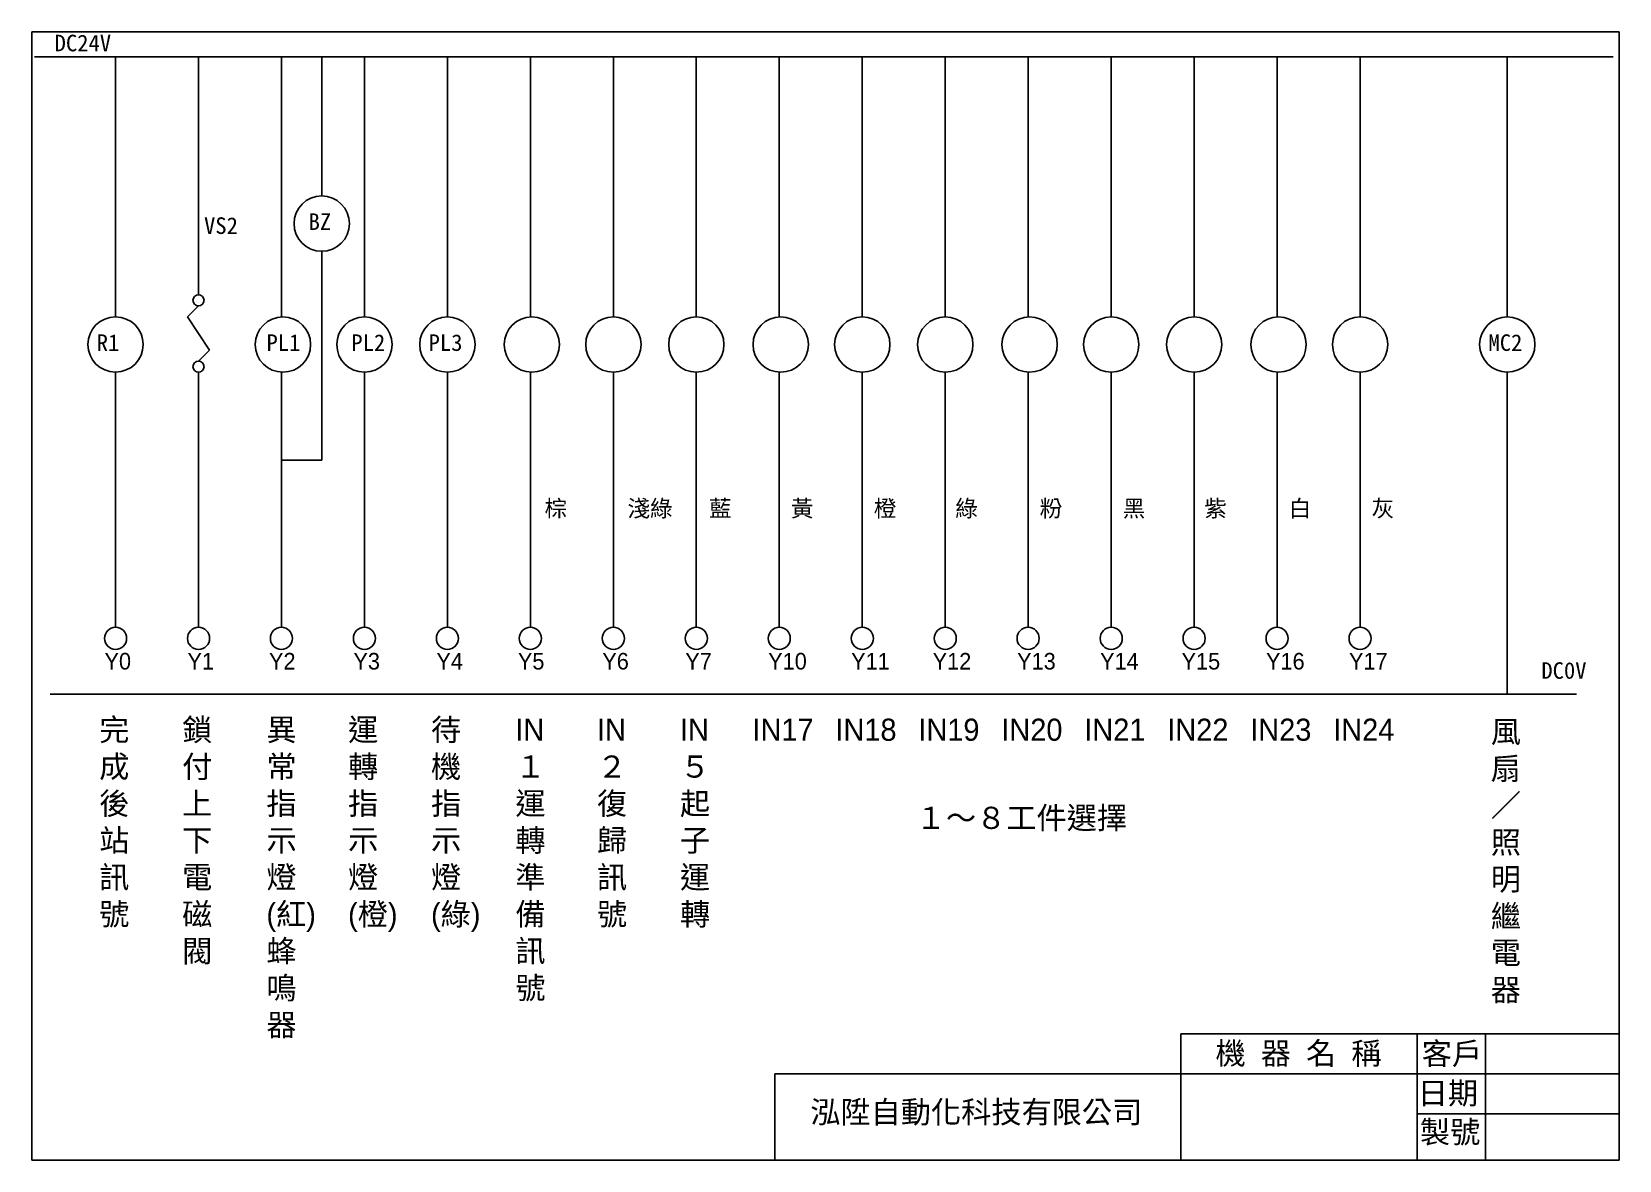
# Model space of a CAD drawing. Extents: x 1038 to 1325, y 305 to 509.
import ezdxf

# ---------------------------------------------------------------- set-up
doc = ezdxf.new("R2010")
doc.units = 0
doc.layers.add('DIM', color=6, linetype='CONTINUOUS')
doc.layers.add('圖框層', color=7, linetype='CONTINUOUS')
doc.styles.add('STYLE1', font='kaiu.ttf')
doc.styles.add('STYLE2', font='')
doc.styles.get('STYLE2').set_extended_font_data('PMingLiU')

msp = doc.modelspace()

# ---------------------------------------------------------------- linework, layer by layer
at = {"layer": 'DIM', "color": 6, "linetype": 'Continuous'}
for p, q in [((1038.25, 504.56), (1323.64, 504.56)), ((1052.9, 504.56), (1052.9, 457.55)), ((1067.9, 504.56), (1067.9, 463.54)), ((1082.9, 504.56), (1082.9, 457.53)), ((1090.18, 479.41), (1090.18, 504.56)), ((1097.9, 504.56), (1097.9, 457.54)), ((1112.9, 504.56), (1112.9, 457.54)), ((1127.9, 504.56), (1127.9, 457.53)), ((1142.9, 504.56), (1142.9, 457.54)), ((1157.9, 504.56), (1157.9, 457.54)), ((1172.9, 504.56), (1172.9, 457.53)), ((1187.9, 504.56), (1187.9, 457.54)), ((1197.51, 504.56), (1323.64, 504.56)), ((1202.9, 504.56), (1202.9, 457.54)), ((1217.9, 504.56), (1217.9, 457.53)), ((1232.9, 504.56), (1232.9, 457.54)), ((1247.9, 504.56), (1247.9, 457.54)), ((1262.9, 504.56), (1262.9, 457.53)), ((1277.9, 504.56), (1277.9, 457.54)), ((1304.51, 504.57), (1304.51, 457.55)), ((1090.18, 469.41), (1090.18, 431.65)), ((1052.9, 464.54), (1052.9, 461.54)), ((1067.9, 464.54), (1067.9, 461.54)), ((1067.9, 459.54), (1065.9, 457.54)), ((1065.9, 457.54), (1069.9, 451.54)), ((1069.9, 451.54), (1067.9, 449.54)), ((1052.9, 447.55), (1052.9, 444.55)), ((1052.9, 401.43), (1052.9, 447.54)), ((1067.9, 401.43), (1067.9, 447.54)), ((1067.9, 447.54), (1067.9, 444.54)), ((1082.9, 401.43), (1082.9, 447.54)), ((1082.9, 447.54), (1082.9, 444.54)), ((1097.9, 401.43), (1097.9, 447.54)), ((1097.9, 447.54), (1097.9, 444.54)), ((1112.9, 401.43), (1112.9, 447.54)), ((1112.9, 447.54), (1112.9, 444.54)), ((1127.9, 401.43), (1127.9, 447.54)), ((1127.9, 447.54), (1127.9, 444.54)), ((1142.9, 401.43), (1142.9, 447.54)), ((1142.9, 447.54), (1142.9, 444.54)), ((1157.9, 401.43), (1157.9, 447.54)), ((1157.9, 447.54), (1157.9, 444.54)), ((1172.9, 401.43), (1172.9, 447.54)), ((1172.9, 447.54), (1172.9, 444.54)), ((1187.9, 401.43), (1187.9, 447.54)), ((1187.9, 447.54), (1187.9, 444.54)), ((1202.9, 401.43), (1202.9, 447.54)), ((1202.9, 447.54), (1202.9, 444.54)), ((1217.9, 401.43), (1217.9, 447.54)), ((1217.9, 447.54), (1217.9, 444.54)), ((1232.9, 401.43), (1232.9, 447.54)), ((1232.9, 447.54), (1232.9, 444.54)), ((1247.9, 401.43), (1247.9, 447.54)), ((1247.9, 447.54), (1247.9, 444.54)), ((1262.9, 401.43), (1262.9, 447.54)), ((1262.9, 447.54), (1262.9, 444.54)), ((1277.9, 401.43), (1277.9, 447.54)), ((1277.9, 447.54), (1277.9, 444.54)), ((1304.51, 389.36), (1304.51, 447.55)), ((1304.51, 447.55), (1304.51, 444.55)), ((1090.18, 431.65), (1082.9, 431.65)), ((1041.1, 389.36), (1317.05, 389.36))]:
    msp.add_line(p, q, dxfattribs=at)
for centre, radius in [((1090.18, 474.41), 5), ((1067.9, 460.54), 1), ((1052.9, 452.55), 5), ((1083.16, 452.54), 5), ((1097.9, 452.54), 5), ((1112.9, 452.54), 5), ((1128.16, 452.54), 5), ((1142.9, 452.54), 5), ((1157.9, 452.54), 5), ((1173.16, 452.54), 5), ((1187.9, 452.54), 5), ((1202.9, 452.54), 5), ((1218.16, 452.54), 5), ((1232.9, 452.54), 5), ((1247.9, 452.54), 5), ((1263.16, 452.54), 5), ((1277.9, 452.54), 5), ((1304.51, 452.55), 5), ((1067.9, 448.54), 1), ((1052.9, 399.43), 2), ((1067.9, 399.43), 2), ((1082.89, 399.43), 2), ((1097.9, 399.43), 2), ((1112.9, 399.43), 2), ((1127.89, 399.43), 2), ((1142.9, 399.43), 2), ((1157.9, 399.43), 2), ((1172.89, 399.43), 2), ((1187.9, 399.43), 2), ((1202.9, 399.43), 2), ((1217.89, 399.43), 2), ((1232.9, 399.43), 2), ((1247.9, 399.43), 2), ((1262.89, 399.43), 2), ((1277.9, 399.43), 2)]:
    msp.add_circle(centre, radius, dxfattribs=at)
at = {"layer": '圖框層', "color": 7}
for p, q in [((1037.75, 509.09), (1324.75, 509.09)), ((1037.75, 305.09), (1037.75, 509.09)), ((1324.75, 305.09), (1324.75, 509.09)), ((1245.49, 327.94), (1324.75, 327.94)), ((1245.49, 327.94), (1245.49, 305.09)), ((1288.21, 305.09), (1288.21, 327.94)), ((1300.55, 305.09), (1300.55, 327.94)), ((1172.09, 320.72), (1172.09, 305.09)), ((1245.49, 320.72), (1172.09, 320.72)), ((1288.21, 320.72), (1245.49, 320.72)), ((1288.21, 320.72), (1324.75, 320.72)), ((1288.21, 313.5), (1324.75, 313.5)), ((1037.75, 305.09), (1324.75, 305.09))]:
    msp.add_line(p, q, dxfattribs=at)

# ---------------------------------------------------------------- texts
at = {"layer": 'DIM', "color": 6, "linetype": 'Continuous', "style": 'STYLE1'}
for s, p in [('DC24V', (1041.89, 505.55)), ('DC0V', (1310.67, 392.12))]:
    msp.add_text(s, height=3, dxfattribs=at).set_placement(p)
at = {"layer": 'DIM', "color": 163, "linetype": 'Continuous'}
for s, style, p in [('VS2', 'STYLE1', (1068.9, 472.54)), ('BZ', 'STYLE1', (1087.8, 473.26)), ('R1', 'STYLE1', (1049.5, 451.39)), ('PL1', 'STYLE1', (1080.19, 451.39)), ('PL2', 'STYLE1', (1095.53, 451.39)), ('PL3', 'STYLE1', (1109.5, 451.39)), ('MC2', 'STYLE1', (1301.11, 451.39)), ('棕', 'STYLE2', (1130.45, 421.42)), ('淺綠', 'STYLE2', (1145.45, 421.42)), ('藍', 'STYLE2', (1160.18, 421.42)), ('黃', 'STYLE2', (1174.98, 421.42)), ('橙', 'STYLE2', (1189.98, 421.42)), ('綠', 'STYLE2', (1204.72, 421.42)), ('粉', 'STYLE2', (1219.98, 421.42)), ('紫', 'STYLE2', (1249.72, 421.42)), ('白', 'STYLE2', (1264.98, 421.42)), ('灰', 'STYLE2', (1279.98, 421.42)), ('黑', 'STYLE2', (1234.98, 421.42)), ('Y0', 'STYLE2', (1050.9, 393.8)), ('Y1', 'STYLE2', (1065.9, 393.8)), ('Y2', 'STYLE2', (1080.64, 393.8)), ('Y3', 'STYLE2', (1095.9, 393.8)), ('Y4', 'STYLE2', (1110.9, 393.8)), ('Y5', 'STYLE2', (1125.64, 393.8)), ('Y6', 'STYLE2', (1140.9, 393.8)), ('Y7', 'STYLE2', (1155.9, 393.8)), ('Y10', 'STYLE2', (1170.89, 393.8)), ('Y11', 'STYLE2', (1185.89, 393.8)), ('Y12', 'STYLE2', (1200.62, 393.8)), ('Y13', 'STYLE2', (1215.89, 393.8)), ('Y14', 'STYLE2', (1230.89, 393.8)), ('Y15', 'STYLE2', (1245.62, 393.8)), ('Y16', 'STYLE2', (1260.89, 393.8)), ('Y17', 'STYLE2', (1275.89, 393.8))]:
    msp.add_text(s, height=3, dxfattribs=dict(at, style=style)).set_placement(p)
at = {"layer": 'DIM', "color": 4, "linetype": 'Continuous', "style": 'STYLE1'}
for s, p in [('機 器 名 稱', (1251.77, 322.42)), ('客戶', (1289.04, 322.35)), ('日期', (1288.33, 315.22)), ('泓陞自動化科技有限公司', (1178.5, 311.8)), ('製號', (1288.72, 308.19))]:
    msp.add_text(s, height=4, dxfattribs=at).set_placement(p)
at = {"layer": 'DIM', "color": 6, "linetype": 'Continuous', "char_height": 4, "attachment_point": 1, "style": 'STYLE2'}
for s, insert, width in [('完成後站訊號', (1049.94, 384.92), 9.2096), ('鎖付上下電磁閥', (1064.94, 384.92), 7.8541), ('異常指示燈(紅)蜂鳴器', (1080.18, 384.92), 8.6571), ('運轉指示燈(橙)', (1094.94, 384.92), 6.9756), ('待機指示燈(綠)', (1109.94, 384.92), 8.3208), ('IN１運轉準備訊號', (1125.18, 384.92), 3.5006), ('IN２復歸訊號', (1139.94, 384.92), 8.5348), ('IN５起子運轉', (1154.94, 384.92), 6.6801), ('IN17', (1168.04, 384.92), 3.5006), ('IN18', (1183.04, 384.92), 3.5006), ('IN19', (1198.04, 384.92), 3.5006), ('IN20', (1213.04, 384.92), 3.5006), ('IN21', (1228.04, 384.92), 3.5006), ('IN22', (1243.04, 384.92), 3.5006), ('IN23', (1258.04, 384.92), 3.5006), ('IN24', (1273.04, 384.92), 3.5006), ('風扇／照明繼電\\P器', (1301.53, 384.58), 8.2698), ('１～８工件選擇', (1197.57, 368.98), 55.59)]:
    msp.add_mtext(s, dxfattribs=dict(at, insert=insert, width=width))

doc.saveas('drawing.dxf')
